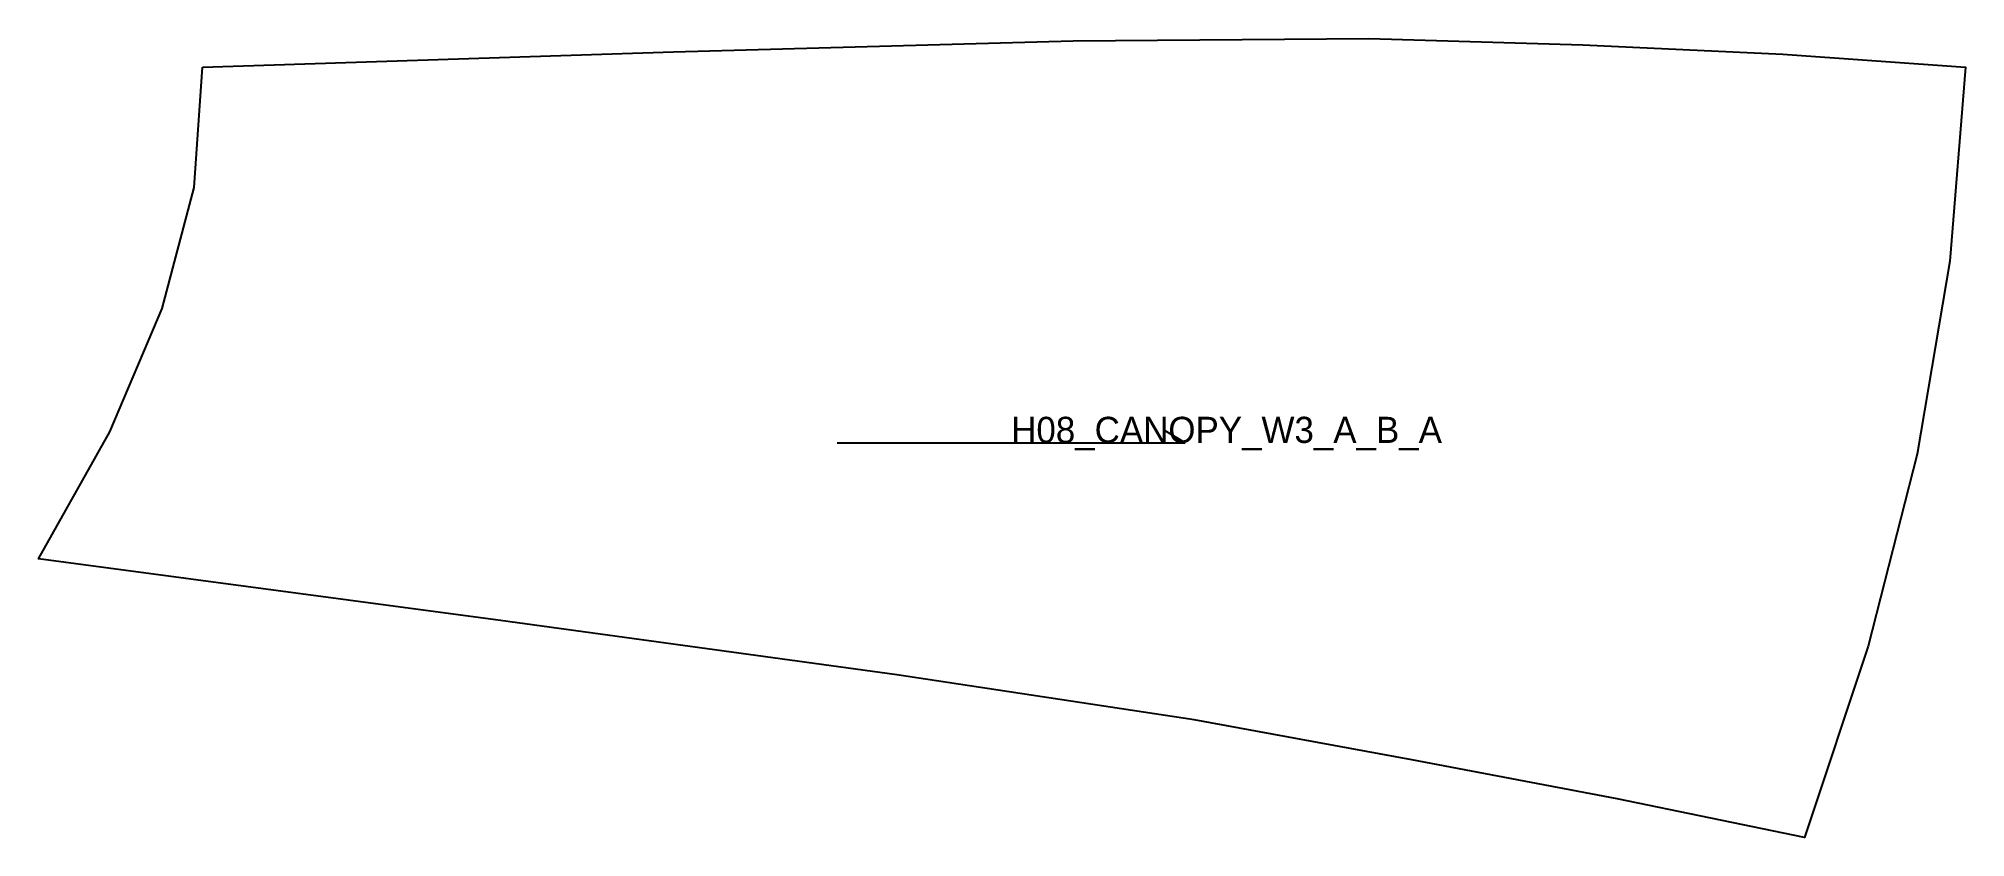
# Model space of a CAD drawing. Header units: millimetres. Extents: x -38 to 405, y -177 to 7.
import ezdxf

# ---------------------------------------------------------------- set-up
doc = ezdxf.new("R2010")
doc.units = ezdxf.units.MM
for name, color, linetype in [('CUT', 1, 'Continuous'), ('GRAIN', 3, 'Continuous'), ('LABEL', 7, 'Continuous'), ('SEW', 5, 'Continuous')]:
    doc.layers.add(name, color=color, linetype=linetype)

msp = doc.modelspace()

# ---------------------------------------------------------------- linework, layer by layer
at = {"layer": 'CUT'}
msp.add_lwpolyline([(0, 0), (108.24, 3.49), (200.06, 6.04), (268.04, 6.56), (317.2, 5.14), (363.16, 2.96), (405.16, 0), (401.55, -44.57), (394.03, -88.93), (382.76, -133.06), (368.18, -177.04), (325.12, -168.16), (277.95, -159.21), (227.92, -149.97), (159.56, -139.7), (68.46, -127.16), (-37.71, -112.99), (-21.35, -83.8), (-9.29, -55.48), (-1.97, -27.64), (0, 0)], close=True, dxfattribs=at)
at = {"layer": 'GRAIN'}
for p, q in [((225.84, -86.37), (220.84, -83.37)), ((145.84, -86.37), (225.84, -86.37))]:
    msp.add_line(p, q, dxfattribs=at)
at = {"layer": 'SEW'}
msp.add_lwpolyline([(0, 0), (108.24, 3.49), (200.06, 6.04), (268.04, 6.56), (317.2, 5.14), (363.16, 2.96), (405.16, 0), (401.55, -44.57), (394.03, -88.93), (382.76, -133.06), (368.18, -177.04), (325.12, -168.16), (277.95, -159.21), (227.92, -149.97), (159.56, -139.7), (68.46, -127.16), (-37.71, -112.99), (-21.35, -83.8), (-9.29, -55.48), (-1.97, -27.64)], close=True, dxfattribs=at)

# ---------------------------------------------------------------- texts
at = {"layer": 'LABEL'}
msp.add_text('H08_CANOPY_W3_A_B_A', height=6, dxfattribs=at).set_placement((185.84, -86.37))

doc.saveas('drawing.dxf')
